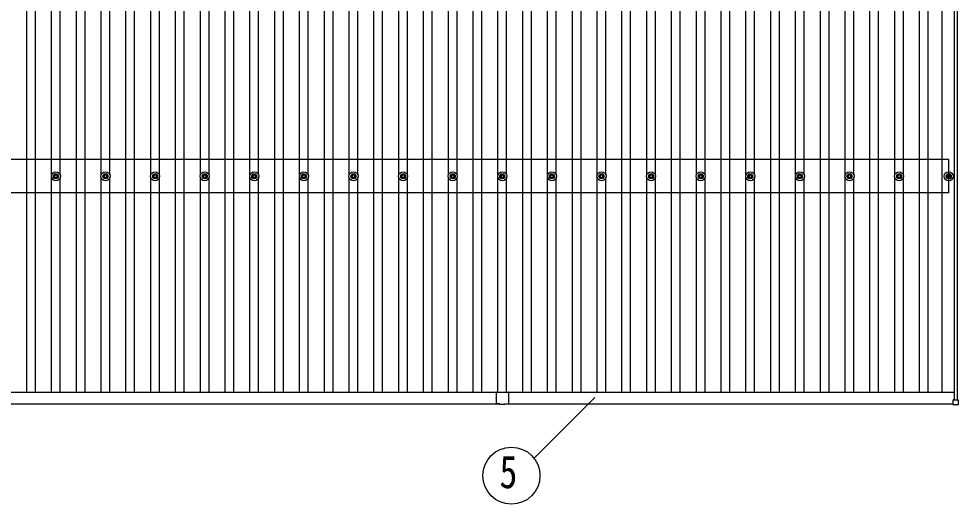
# Model space of a CAD drawing. Units: millimetres, scale not verified. Extents: x -21025 to 21025, y -14850 to 14850.
# Drawn here: x -11425 to -7637, y 6870 to 8828 of the extents above; entities that cross this region are included whole.
import ezdxf
from ezdxf.enums import TextEntityAlignment as Align

# ---------------------------------------------------------------- set-up
doc = ezdxf.new("R2010")
doc.units = ezdxf.units.MM
doc.header["$LTSCALE"] = 60
for name, color, linetype in [('0-5_YKK_13', 4, 'Continuous'), ('0-6_YKK_A1', 4, 'Continuous'), ('0-7_YKK_D', 6, 'Continuous')]:
    doc.layers.add(name, color=color, linetype=linetype)
doc.styles.add('ＭＳ ゴシック', font='')
doc.styles.get('ＭＳ ゴシック').set_extended_font_data('MS Gothic')

msp = doc.modelspace()

# ---------------------------------------------------------------- linework, layer by layer
at = {"layer": '0-5_YKK_13'}
for p, q in [((-11285.4, 8194.53), (-11280.99, 8194.53)), ((-11285.4, 8191.03), (-11280.99, 8191.03)), ((-11277.15, 8202.78), (-11277.15, 8198.36)), ((-11277.15, 8187.2), (-11277.15, 8182.78)), ((-11273.65, 8202.78), (-11273.65, 8198.36)), ((-11273.65, 8187.2), (-11273.65, 8182.78)), ((-11269.82, 8194.53), (-11265.41, 8194.53)), ((-11269.82, 8191.03), (-11265.41, 8191.03)), ((-11085.4, 8194.53), (-11080.99, 8194.53)), ((-11085.4, 8191.03), (-11080.99, 8191.03)), ((-11077.15, 8202.78), (-11077.15, 8198.36)), ((-11077.15, 8187.2), (-11077.15, 8182.78)), ((-11073.65, 8202.78), (-11073.65, 8198.36)), ((-11073.65, 8187.2), (-11073.65, 8182.78)), ((-11069.82, 8194.53), (-11065.41, 8194.53)), ((-11069.82, 8191.03), (-11065.41, 8191.03)), ((-10885.4, 8194.53), (-10880.99, 8194.53)), ((-10885.4, 8191.03), (-10880.99, 8191.03)), ((-10877.15, 8202.78), (-10877.15, 8198.36)), ((-10877.15, 8187.2), (-10877.15, 8182.78)), ((-10873.65, 8202.78), (-10873.65, 8198.36)), ((-10873.65, 8187.2), (-10873.65, 8182.78)), ((-10869.82, 8194.53), (-10865.41, 8194.53)), ((-10869.82, 8191.03), (-10865.41, 8191.03)), ((-10685.4, 8194.53), (-10680.99, 8194.53)), ((-10685.4, 8191.03), (-10680.99, 8191.03)), ((-10677.15, 8202.78), (-10677.15, 8198.36)), ((-10677.15, 8187.2), (-10677.15, 8182.78)), ((-10673.65, 8202.78), (-10673.65, 8198.36)), ((-10673.65, 8187.2), (-10673.65, 8182.78)), ((-10669.82, 8194.53), (-10665.41, 8194.53)), ((-10669.82, 8191.03), (-10665.41, 8191.03)), ((-10485.4, 8194.53), (-10480.99, 8194.53)), ((-10485.4, 8191.03), (-10480.99, 8191.03)), ((-10477.15, 8202.78), (-10477.15, 8198.36)), ((-10477.15, 8187.2), (-10477.15, 8182.78)), ((-10473.65, 8202.78), (-10473.65, 8198.36)), ((-10473.65, 8187.2), (-10473.65, 8182.78)), ((-10469.82, 8194.53), (-10465.41, 8194.53)), ((-10469.82, 8191.03), (-10465.41, 8191.03)), ((-10285.4, 8194.53), (-10280.99, 8194.53)), ((-10285.4, 8191.03), (-10280.99, 8191.03)), ((-10277.15, 8202.78), (-10277.15, 8198.36)), ((-10277.15, 8187.2), (-10277.15, 8182.78)), ((-10273.65, 8202.78), (-10273.65, 8198.36)), ((-10273.65, 8187.2), (-10273.65, 8182.78)), ((-10269.82, 8194.53), (-10265.41, 8194.53)), ((-10269.82, 8191.03), (-10265.41, 8191.03)), ((-10085.4, 8194.53), (-10080.99, 8194.53)), ((-10085.4, 8191.03), (-10080.99, 8191.03)), ((-10077.15, 8202.78), (-10077.15, 8198.36)), ((-10077.15, 8187.2), (-10077.15, 8182.78)), ((-10073.65, 8202.78), (-10073.65, 8198.36)), ((-10073.65, 8187.2), (-10073.65, 8182.78)), ((-10069.82, 8194.53), (-10065.41, 8194.53)), ((-10069.82, 8191.03), (-10065.41, 8191.03)), ((-9885.4, 8194.53), (-9880.99, 8194.53)), ((-9885.4, 8191.03), (-9880.99, 8191.03)), ((-9877.15, 8202.78), (-9877.15, 8198.36)), ((-9877.15, 8187.2), (-9877.15, 8182.78)), ((-9873.65, 8202.78), (-9873.65, 8198.36)), ((-9873.65, 8187.2), (-9873.65, 8182.78)), ((-9869.82, 8194.53), (-9865.41, 8194.53)), ((-9869.82, 8191.03), (-9865.41, 8191.03)), ((-9685.4, 8194.53), (-9680.99, 8194.53)), ((-9685.4, 8191.03), (-9680.99, 8191.03)), ((-9677.15, 8202.78), (-9677.15, 8198.36)), ((-9677.15, 8187.2), (-9677.15, 8182.78)), ((-9673.65, 8202.78), (-9673.65, 8198.36)), ((-9673.65, 8187.2), (-9673.65, 8182.78)), ((-9669.82, 8194.53), (-9665.41, 8194.53)), ((-9669.82, 8191.03), (-9665.41, 8191.03)), ((-9485.4, 8194.53), (-9480.99, 8194.53)), ((-9485.4, 8191.03), (-9480.99, 8191.03)), ((-9477.15, 8202.78), (-9477.15, 8198.36)), ((-9477.15, 8187.2), (-9477.15, 8182.78)), ((-9473.65, 8202.78), (-9473.65, 8198.36)), ((-9473.65, 8187.2), (-9473.65, 8182.78)), ((-9469.82, 8194.53), (-9465.41, 8194.53)), ((-9469.82, 8191.03), (-9465.41, 8191.03)), ((-9285.4, 8194.53), (-9280.99, 8194.53)), ((-9285.4, 8191.03), (-9280.99, 8191.03)), ((-9277.15, 8202.78), (-9277.15, 8198.36)), ((-9277.15, 8187.2), (-9277.15, 8182.78)), ((-9273.65, 8202.78), (-9273.65, 8198.36)), ((-9273.65, 8187.2), (-9273.65, 8182.78)), ((-9269.82, 8194.53), (-9265.41, 8194.53)), ((-9269.82, 8191.03), (-9265.41, 8191.03)), ((-9085.4, 8194.53), (-9080.99, 8194.53)), ((-9085.4, 8191.03), (-9080.99, 8191.03)), ((-9077.15, 8202.78), (-9077.15, 8198.36)), ((-9077.15, 8187.2), (-9077.15, 8182.78)), ((-9073.65, 8202.78), (-9073.65, 8198.36)), ((-9073.65, 8187.2), (-9073.65, 8182.78)), ((-9069.82, 8194.53), (-9065.41, 8194.53)), ((-9069.82, 8191.03), (-9065.41, 8191.03)), ((-8885.4, 8194.53), (-8880.99, 8194.53)), ((-8885.4, 8191.03), (-8880.99, 8191.03)), ((-8877.15, 8202.78), (-8877.15, 8198.36)), ((-8877.15, 8187.2), (-8877.15, 8182.78)), ((-8873.65, 8202.78), (-8873.65, 8198.36)), ((-8873.65, 8187.2), (-8873.65, 8182.78)), ((-8869.82, 8194.53), (-8865.41, 8194.53)), ((-8869.82, 8191.03), (-8865.41, 8191.03)), ((-8685.4, 8194.53), (-8680.99, 8194.53)), ((-8685.4, 8191.03), (-8680.99, 8191.03)), ((-8677.15, 8202.78), (-8677.15, 8198.36)), ((-8677.15, 8187.2), (-8677.15, 8182.78)), ((-8673.65, 8202.78), (-8673.65, 8198.36)), ((-8673.65, 8187.2), (-8673.65, 8182.78)), ((-8669.82, 8194.53), (-8665.41, 8194.53)), ((-8669.82, 8191.03), (-8665.41, 8191.03)), ((-8485.4, 8194.53), (-8480.99, 8194.53)), ((-8485.4, 8191.03), (-8480.99, 8191.03)), ((-8477.15, 8202.78), (-8477.15, 8198.36)), ((-8477.15, 8187.2), (-8477.15, 8182.78)), ((-8473.65, 8202.78), (-8473.65, 8198.36)), ((-8473.65, 8187.2), (-8473.65, 8182.78)), ((-8469.82, 8194.53), (-8465.41, 8194.53)), ((-8469.82, 8191.03), (-8465.41, 8191.03)), ((-8285.4, 8194.53), (-8280.99, 8194.53)), ((-8285.4, 8191.03), (-8280.99, 8191.03)), ((-8277.15, 8202.78), (-8277.15, 8198.36)), ((-8277.15, 8187.2), (-8277.15, 8182.78)), ((-8273.65, 8202.78), (-8273.65, 8198.36)), ((-8273.65, 8187.2), (-8273.65, 8182.78)), ((-8269.82, 8194.53), (-8265.41, 8194.53)), ((-8269.82, 8191.03), (-8265.41, 8191.03)), ((-8085.4, 8194.53), (-8080.99, 8194.53)), ((-8085.4, 8191.03), (-8080.99, 8191.03)), ((-8077.15, 8202.78), (-8077.15, 8198.36)), ((-8077.15, 8187.2), (-8077.15, 8182.78)), ((-8073.65, 8202.78), (-8073.65, 8198.36)), ((-8073.65, 8187.2), (-8073.65, 8182.78)), ((-8069.82, 8194.53), (-8065.41, 8194.53)), ((-8069.82, 8191.03), (-8065.41, 8191.03)), ((-7885.4, 8194.53), (-7880.99, 8194.53)), ((-7885.4, 8191.03), (-7880.99, 8191.03)), ((-7877.15, 8202.78), (-7877.15, 8198.36)), ((-7877.15, 8187.2), (-7877.15, 8182.78)), ((-7873.65, 8202.78), (-7873.65, 8198.36)), ((-7873.65, 8187.2), (-7873.65, 8182.78)), ((-7869.82, 8194.53), (-7865.41, 8194.53)), ((-7869.82, 8191.03), (-7865.41, 8191.03)), ((-7685.4, 8194.53), (-7680.98, 8194.53)), ((-7685.4, 8191.03), (-7680.98, 8191.03)), ((-7677.15, 8202.78), (-7677.15, 8198.36)), ((-7677.15, 8187.2), (-7677.15, 8182.78)), ((-7673.65, 8202.78), (-7673.65, 8198.36)), ((-7673.65, 8187.2), (-7673.65, 8182.78)), ((-7669.82, 8194.53), (-7665.4, 8194.53)), ((-7669.82, 8191.03), (-7665.4, 8191.03)), ((-9500.4, 7321.22), (-9500.4, 7298.62)), ((-9499.4, 7322.22), (-9475.8, 7322.22)), ((-9475, 7322.22), (-9451.4, 7322.22)), ((-9450.4, 7321.22), (-9450.4, 7298.62)), ((-9500.4, 7297.82), (-9500.4, 7276.22)), ((-9485.4, 7275.22), (-9499.4, 7275.22)), ((-9485.4, 7275.22), (-9485.4, 7273.72)), ((-9485.4, 7273.72), (-9465.4, 7273.72)), ((-9465.4, 7275.22), (-9465.4, 7273.72)), ((-9465.4, 7275.22), (-9451.4, 7275.22)), ((-9450.4, 7297.82), (-9450.4, 7276.22)), ((-7657.1, 7271.92), (-7657.1, 7289.92)), ((-7656.1, 7290.92), (-7638.1, 7290.92)), ((-7637.1, 7289.92), (-7637.1, 7271.92)), ((-7638.1, 7270.92), (-7656.1, 7270.92))]:
    msp.add_line(p, q, dxfattribs=at)
for centre, radius in [((-11275.4, 8192.78), 18.25), ((-11275.4, 8192.78), 10.15), ((-11275.4, 8192.78), 5.85), ((-11275.4, 8192.78), 5.25), ((-11075.4, 8192.78), 18.25), ((-11075.4, 8192.78), 10.15), ((-11075.4, 8192.78), 5.85), ((-11075.4, 8192.78), 5.25), ((-10875.4, 8192.78), 18.25), ((-10875.4, 8192.78), 10.15), ((-10875.4, 8192.78), 5.85), ((-10875.4, 8192.78), 5.25), ((-10675.4, 8192.78), 18.25), ((-10675.4, 8192.78), 10.15), ((-10675.4, 8192.78), 5.85), ((-10675.4, 8192.78), 5.25), ((-10475.4, 8192.78), 18.25), ((-10475.4, 8192.78), 10.15), ((-10475.4, 8192.78), 5.85), ((-10475.4, 8192.78), 5.25), ((-10275.4, 8192.78), 18.25), ((-10275.4, 8192.78), 10.15), ((-10275.4, 8192.78), 5.85), ((-10275.4, 8192.78), 5.25), ((-10075.4, 8192.78), 18.25), ((-10075.4, 8192.78), 10.15), ((-10075.4, 8192.78), 5.85), ((-10075.4, 8192.78), 5.25), ((-9875.4, 8192.78), 18.25), ((-9875.4, 8192.78), 10.15), ((-9875.4, 8192.78), 5.85), ((-9875.4, 8192.78), 5.25), ((-9675.4, 8192.78), 18.25), ((-9675.4, 8192.78), 10.15), ((-9675.4, 8192.78), 5.85), ((-9675.4, 8192.78), 5.25), ((-9475.4, 8192.78), 18.25), ((-9475.4, 8192.78), 10.15), ((-9475.4, 8192.78), 5.85), ((-9475.4, 8192.78), 5.25), ((-9275.4, 8192.78), 18.25), ((-9275.4, 8192.78), 10.15), ((-9275.4, 8192.78), 5.85), ((-9275.4, 8192.78), 5.25), ((-9075.4, 8192.78), 18.25), ((-9075.4, 8192.78), 10.15), ((-9075.4, 8192.78), 5.85), ((-9075.4, 8192.78), 5.25), ((-8875.4, 8192.78), 18.25), ((-8875.4, 8192.78), 10.15), ((-8875.4, 8192.78), 5.85), ((-8875.4, 8192.78), 5.25), ((-8675.4, 8192.78), 18.25), ((-8675.4, 8192.78), 10.15), ((-8675.4, 8192.78), 5.85), ((-8675.4, 8192.78), 5.25), ((-8475.4, 8192.78), 18.25), ((-8475.4, 8192.78), 10.15), ((-8475.4, 8192.78), 5.85), ((-8475.4, 8192.78), 5.25), ((-8275.4, 8192.78), 18.25), ((-8275.4, 8192.78), 10.15), ((-8275.4, 8192.78), 5.85), ((-8275.4, 8192.78), 5.25), ((-8075.4, 8192.78), 18.25), ((-8075.4, 8192.78), 10.15), ((-8075.4, 8192.78), 5.85), ((-8075.4, 8192.78), 5.25), ((-7875.4, 8192.78), 18.25), ((-7875.4, 8192.78), 10.15), ((-7875.4, 8192.78), 5.85), ((-7875.4, 8192.78), 5.25), ((-7675.4, 8192.78), 18.25), ((-7675.4, 8192.78), 10.15), ((-7675.4, 8192.78), 5.85), ((-7675.4, 8192.78), 5.25)]:
    msp.add_circle(centre, radius, dxfattribs=at)
for centre, radius, start, end in [((-9499.4, 7321.22), 1, 90, 180.00001), ((-9475.4, 7322.52), 0.5, 216.8699, 323.1301), ((-9451.4, 7321.22), 1, 360, 90), ((-9500.7, 7298.22), 0.5, 306.8699, 53.1301), ((-9499.4, 7276.22), 1, 180.00001, 270), ((-9451.4, 7276.22), 1, 270, 360), ((-9450.1, 7298.22), 0.5, 126.8699, 233.1301), ((-7656.1, 7289.92), 1, 90, 180), ((-7638.1, 7289.92), 1, 0, 90), ((-7656.1, 7271.92), 1, 180, 270), ((-7638.1, 7271.92), 1, 270, 0)]:
    msp.add_arc(centre, radius, start, end, dxfattribs=at)
at = {"layer": '0-6_YKK_A1'}
for p, q in [((-11392.9, 7322.2), (-11392.9, 12663.21)), ((-11357.9, 7322.2), (-11357.9, 12663.21)), ((-11192.9, 7322.2), (-11192.9, 12663.21)), ((-11157.9, 7322.2), (-11157.9, 12663.21)), ((-10992.9, 7322.2), (-10992.9, 12663.21)), ((-10957.9, 7322.2), (-10957.9, 12663.21)), ((-10792.9, 7322.2), (-10792.9, 12663.21)), ((-10757.9, 7322.2), (-10757.9, 12663.21)), ((-10592.9, 7322.2), (-10592.9, 12663.21)), ((-10557.9, 7322.2), (-10557.9, 12663.21)), ((-10392.9, 7322.2), (-10392.9, 12663.21)), ((-10357.9, 7322.2), (-10357.9, 12663.21)), ((-10192.9, 7322.2), (-10192.9, 12663.21)), ((-10157.9, 7322.2), (-10157.9, 12663.21)), ((-9992.9, 7322.2), (-9992.9, 12663.21)), ((-9957.9, 7322.2), (-9957.9, 12663.21)), ((-9792.9, 7322.2), (-9792.9, 12663.21)), ((-9757.9, 7322.2), (-9757.9, 12663.21)), ((-9592.9, 7322.2), (-9592.9, 12663.21)), ((-9557.9, 7322.2), (-9557.9, 12663.21)), ((-9392.9, 7322.2), (-9392.9, 12663.21)), ((-9357.9, 7322.2), (-9357.9, 12663.21)), ((-9192.9, 7322.2), (-9192.9, 12663.21)), ((-9157.9, 7322.2), (-9157.9, 12663.21)), ((-8992.9, 7322.2), (-8992.9, 12663.21)), ((-8957.9, 7322.2), (-8957.9, 12663.21)), ((-8792.9, 7322.2), (-8792.9, 12663.21)), ((-8757.9, 7322.2), (-8757.9, 12663.21)), ((-8592.9, 7322.2), (-8592.9, 12663.21)), ((-8557.9, 7322.2), (-8557.9, 12663.21)), ((-8392.9, 7322.2), (-8392.9, 12663.21)), ((-8357.9, 7322.2), (-8357.9, 12663.21)), ((-8192.9, 7322.2), (-8192.9, 12663.21)), ((-8157.9, 7322.2), (-8157.9, 12663.21)), ((-7992.9, 7322.2), (-7992.9, 12663.21)), ((-7957.9, 7322.2), (-7957.9, 12663.21)), ((-7792.9, 7322.2), (-7792.9, 12663.21)), ((-7792.9, 7322.2), (-7792.9, 12663.21)), ((-7757.9, 7322.2), (-7757.9, 12663.21)), ((-7757.9, 7322.2), (-7757.9, 12663.21)), ((-7701.9, 7322.2), (-7701.9, 12663.21)), ((-7652.4, 7290.88), (-7652.4, 12689.3)), ((-7640.4, 7290.88), (-7640.4, 12689.3)), ((-11292.9, 8197.96), (-11292.9, 9987.6)), ((-11257.9, 8197.96), (-11257.9, 9987.61)), ((-11092.9, 8197.96), (-11092.9, 9987.6)), ((-11057.9, 8197.96), (-11057.9, 9987.61)), ((-10892.9, 8197.96), (-10892.9, 9987.6)), ((-10857.9, 8197.96), (-10857.9, 9987.61)), ((-10692.9, 8197.96), (-10692.9, 9987.6)), ((-10657.9, 8197.96), (-10657.9, 9987.61)), ((-10492.9, 8197.96), (-10492.9, 9987.6)), ((-10457.9, 8197.96), (-10457.9, 9987.61)), ((-10292.9, 8197.96), (-10292.9, 9987.6)), ((-10257.9, 8197.96), (-10257.9, 9987.61)), ((-10092.9, 8197.96), (-10092.9, 9987.6)), ((-10057.9, 8197.96), (-10057.9, 9987.61)), ((-9892.9, 8197.96), (-9892.9, 9987.6)), ((-9857.9, 8197.96), (-9857.9, 9987.61)), ((-9692.9, 8197.96), (-9692.9, 9987.6)), ((-9657.9, 8197.96), (-9657.9, 9987.61)), ((-9492.9, 8197.96), (-9492.9, 9987.6)), ((-9457.9, 8197.96), (-9457.9, 9987.61)), ((-9292.9, 8197.96), (-9292.9, 9987.6)), ((-9257.9, 8197.96), (-9257.9, 9987.61)), ((-9092.9, 8197.96), (-9092.9, 9987.6)), ((-9057.9, 8197.96), (-9057.9, 9987.61)), ((-8892.9, 8197.96), (-8892.9, 9987.6)), ((-8857.9, 8197.96), (-8857.9, 9987.61)), ((-8692.9, 8197.96), (-8692.9, 9987.6)), ((-8657.9, 8197.96), (-8657.9, 9987.61)), ((-8492.9, 8197.96), (-8492.9, 9987.6)), ((-8457.9, 8197.96), (-8457.9, 9987.61)), ((-8292.9, 8197.96), (-8292.9, 9987.6)), ((-8257.9, 8197.96), (-8257.9, 9987.61)), ((-8092.9, 8197.96), (-8092.9, 9987.6)), ((-8057.9, 8197.96), (-8057.9, 9987.61)), ((-7892.9, 8197.96), (-7892.9, 9987.6)), ((-7857.9, 8197.96), (-7857.9, 9987.61)), ((-7675.4, 8259.78), (-14875.4, 8259.78)), ((-7675.4, 8125.78), (-7675.4, 8259.78)), ((-11292.9, 7322.2), (-11292.9, 8187.6)), ((-11257.9, 7322.2), (-11257.9, 8187.6)), ((-11092.9, 7322.2), (-11092.9, 8187.6)), ((-11057.9, 7322.2), (-11057.9, 8187.6)), ((-10892.9, 7322.2), (-10892.9, 8187.6)), ((-10857.9, 7322.2), (-10857.9, 8187.6)), ((-10692.9, 7322.2), (-10692.9, 8187.6)), ((-10657.9, 7322.2), (-10657.9, 8187.6)), ((-10492.9, 7322.2), (-10492.9, 8187.6)), ((-10457.9, 7322.2), (-10457.9, 8187.6)), ((-10292.9, 7322.2), (-10292.9, 8187.6)), ((-10257.9, 7322.2), (-10257.9, 8187.6)), ((-10092.9, 7322.2), (-10092.9, 8187.6)), ((-10057.9, 7322.2), (-10057.9, 8187.6)), ((-9892.9, 7322.2), (-9892.9, 8187.6)), ((-9857.9, 7322.2), (-9857.9, 8187.6)), ((-9692.9, 7322.2), (-9692.9, 8187.6)), ((-9657.9, 7322.2), (-9657.9, 8187.6)), ((-9492.9, 7322.22), (-9492.9, 8187.6)), ((-9457.9, 7322.22), (-9457.9, 8187.6)), ((-9292.9, 7322.2), (-9292.9, 8187.6)), ((-9257.9, 7322.2), (-9257.9, 8187.6)), ((-9092.9, 7322.2), (-9092.9, 8187.6)), ((-9057.9, 7322.2), (-9057.9, 8187.6)), ((-8892.9, 7322.2), (-8892.9, 8187.6)), ((-8857.9, 7322.2), (-8857.9, 8187.6)), ((-8692.9, 7322.2), (-8692.9, 8187.6)), ((-8657.9, 7322.2), (-8657.9, 8187.6)), ((-8492.9, 7322.2), (-8492.9, 8187.6)), ((-8457.9, 7322.2), (-8457.9, 8187.6)), ((-8292.9, 7322.2), (-8292.9, 8187.6)), ((-8257.9, 7322.2), (-8257.9, 8187.6)), ((-8092.9, 7322.2), (-8092.9, 8187.6)), ((-8057.9, 7322.2), (-8057.9, 8187.6)), ((-7892.9, 7322.2), (-7892.9, 8187.6)), ((-7857.9, 7322.2), (-7857.9, 8187.6)), ((-7675.4, 8125.78), (-14875.4, 8125.78)), ((-14898.4, 7322.2), (-9499.59, 7322.2)), ((-9475.79, 7322.2), (-9475.02, 7322.2)), ((-9451.22, 7322.2), (-7652.4, 7322.2)), ((-14893.7, 7274.22), (-9485.4, 7274.22)), ((-9465.4, 7274.22), (-7657.1, 7274.22))]:
    msp.add_line(p, q, dxfattribs=at)
at = {"layer": '0-7_YKK_D'}
msp.add_line((-9347.4, 7055.42), (-9102.06, 7300.76), dxfattribs=at)
msp.add_circle((-9438.69, 6985.14), 115.2, dxfattribs=at)

# ---------------------------------------------------------------- texts
at = {"layer": '0-7_YKK_D', "style": 'ＭＳ ゴシック', "width": 0.8}
msp.add_text('5', height=132, dxfattribs=at).set_placement((-9486.69, 6895.14), align=Align.BOTTOM_LEFT)

doc.saveas('drawing.dxf')
